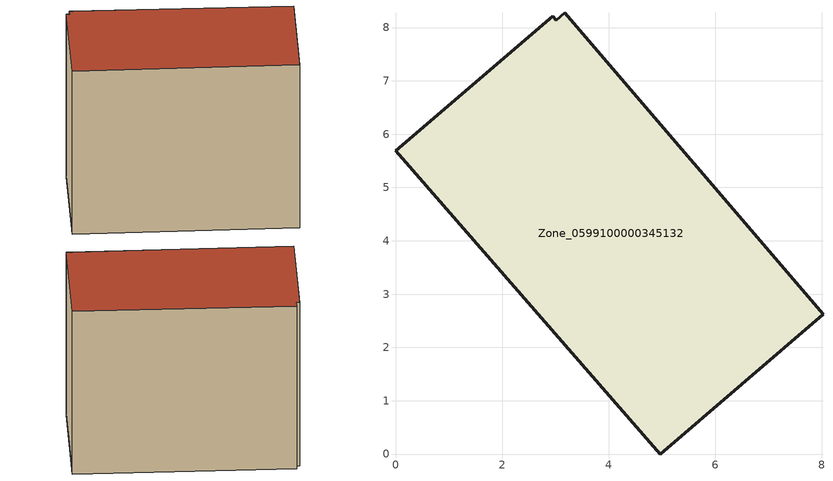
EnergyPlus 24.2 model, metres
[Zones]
Zone_0599100000345132
 floor ground (C_G): 3.18,8.27 8.02,2.62 4.96,0 0,5.68 2.95,8.22 3.02,8.14 z0
 wall outside (C_F): 4.96,0 8.02,2.62 3.18,8.27 3.02,8.14 2.95,8.22 0,5.68 4.96,0 z0:6.17
 roof outside (C_R): 8.02,2.62 3.18,8.27 3.02,8.14 2.95,8.22 0,5.68 4.96,0 z6.17
[BUILDING]
Pand.0599100000345132: North Axis=0; Terrain=City; Loads Convergence Tolerance Value=0.04; Temperature Convergence Tolerance Value=0.4; Solar Distribution=FullExterior; Maximum Number of Warmup Days=25; Minimum Number of Warmup Days=1
[Site:Location]
Rotterdam.The.Hague.AP_ZH_NLD Design_Conditions: Latitude=51.96; Longitude=4.45; Time Zone=1; Elevation=-4.5
[SITE:GROUNDTEMPERATURE:BUILDINGSURFACE]
18, 18, 18, 18, 18, 18, 18, 18, 18, 18, 18, 18
[MATERIAL] Thermal Absorptance=0.9; Solar Absorptance=0.7; Visible Absorptance=0.7
Name | Roughness | Thickness | Conductivity | Density | Specific Heat
G.TC.1992-2005 | MediumSmooth | 0.15 | 0.06 | 540 | 1210
F.TC.1992-2005 | Rough | 0.3 | 0.12 | 1920 | 840
R.TC.1992-2005 | MediumRough | 0.2 | 0.08 | 1500 | 1000
[CONSTRUCTION]
C_G: G.TC.1992-2005
C_F: F.TC.1992-2005
C_R: R.TC.1992-2005
[ZONE]
Zone_0599100000345132: Type=1; Multiplier=1; Ceiling Height=Autocalculate; Volume=Autocalculate; Floor Area=autocalculate; Part of Total Floor Area=Yes
[ZONEINFILTRATION:DESIGNFLOWRATE]
Infil_Zone_0599100000345132: Zone or ZoneList or Space or SpaceList=Zone_0599100000345132; Schedule=AlwaysOn; Design Flow Rate Calculation Method=Flow/Area; Flow Rate per Floor Area=0.0015; Constant Term Coefficient=1; Temperature Term Coefficient=0; Velocity Term Coefficient=0; Velocity Squared Term Coefficient=0
[HVACTEMPLATE:ZONE:IDEALLOADSAIRSYSTEM]
Zone_0599100000345132: Maximum Heating Supply Air Temperature=50; Minimum Cooling Supply Air Temperature=13; Maximum Heating Supply Air Humidity Ratio=0.0156; Minimum Cooling Supply Air Humidity Ratio=0.0077; Heating Limit=NoLimit; Cooling Limit=NoLimit; Dehumidification Control Type=ConstantSensibleHeatRatio; Cooling Sensible Heat Ratio=0.7; Dehumidification Setpoint=60; Humidification Control Type=None; Humidification Setpoint=30; Outdoor Air Method=None; Outdoor Air Flow Rate per Person=0.00944; Outdoor Air Flow Rate per Zone Floor Area=0; Outdoor Air Flow Rate per Zone=0; Demand Controlled Ventilation Type=None; Outdoor Air Economizer Type=NoEconomizer; Heat Recovery Type=None; Sensible Heat Recovery Effectiveness=0.7; Latent Heat Recovery Effectiveness=0.65
[ZONECONTROL:THERMOSTAT]
ThermostatControl_Zone_0599100000345132: Zone or ZoneList=Zone_0599100000345132; Control Type Schedule=DualSetpointControlType; Control 1=Thermostat_Zone_0599100000345132; Temperature Difference Between Cutout And Setpoint=0
[THERMOSTATSETPOINT:DUALSETPOINT]
Thermostat_Zone_0599100000345132: Heating Setpoint Temperature Schedule=HeatingSetpoint_Zone_0599100000345132; Cooling Setpoint Temperature Schedule=CoolingSetpoint_Zone_0599100000345132
[SCHEDULE:COMPACT]
HeatingSetpoint_Zone_0599100000345132: Through: 12/31, For: AllDays, Until: 24:00, 21
CoolingSetpoint_Zone_0599100000345132: Through: 12/31, For: AllDays, Until: 24:00, 24
DualSetpointControlType: Through: 12/31, For: AllDays, Until: 24:00, 4
AlwaysOn: Through: 12/31, For: AllDays, Until: 24:00, 1
